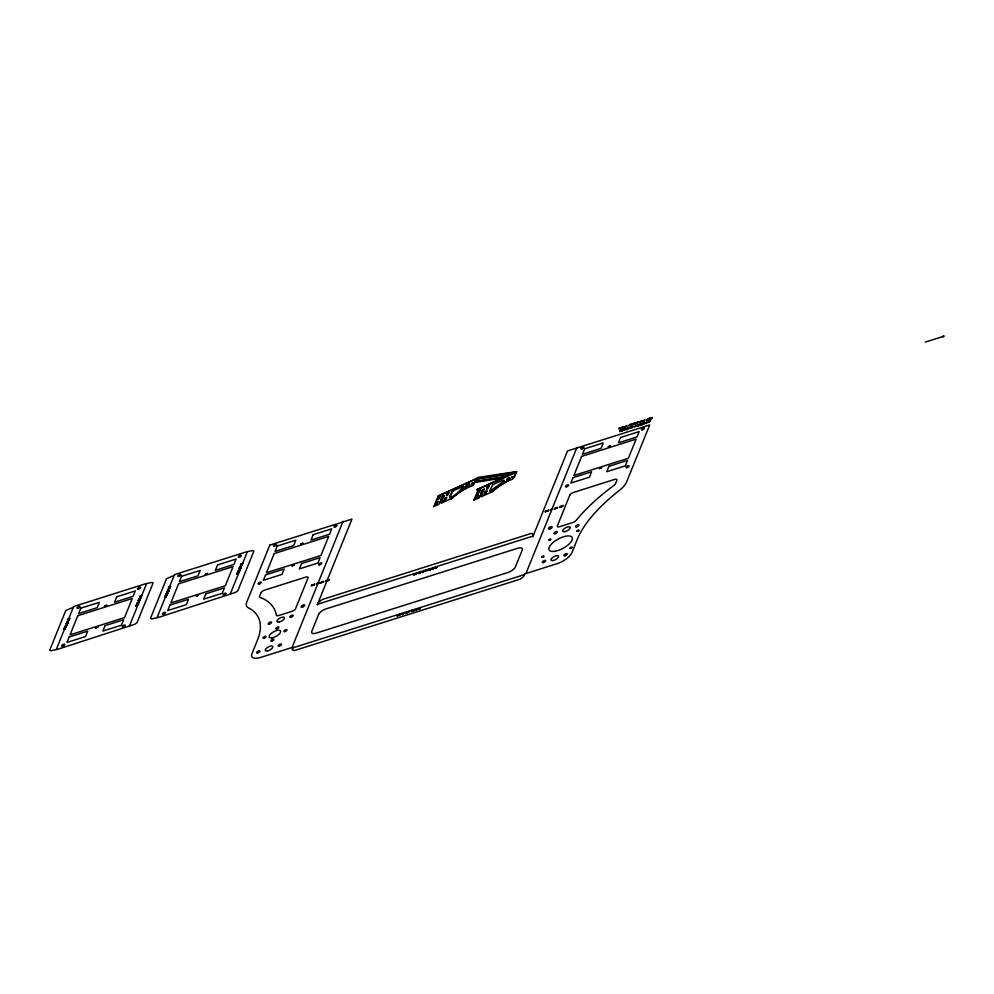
<?xml version="1.0" encoding="UTF-8"?>
<svg xmlns="http://www.w3.org/2000/svg" width="994" height="994" viewBox="0 0 994 994"><rect width="100%" height="100%" fill="white"/><g stroke="black" fill="none" stroke-linecap="round" stroke-linejoin="round"><path stroke-width="1.49" d="M452.742 491.148C442.094 506.12 461.85 490.638 463.055 486.426L453.065 490.912M510.208 478.027L509.462 478.499A3.454 1.379 -28.6 0 1 509.003 479.145L507.188 480.351M465.962 486.749L466.931 487.308L469.218 485.718A4.97 1.988 -28.6 0 0 469.963 484.699L469.33 483.643M449.872 497.82L452.618 491.26M489.893 491.235L501.995 482.575L503.237 480.052L492.602 484.761M511.922 477.431L513.115 476.524L512.146 476.884M516.395 472.361L476.871 489.756L502.194 478.102M433.856 506.542L438.23 495.907L476.573 478.561L475.865 478.859M56.447 649.057L73.37 607.222L74.861 606.129L145.459 583.789L151.747 582.434L153.113 582.944L137.073 622.617L134.836 624.269L57.354 649.393L51.054 650.759L49.7 650.25L65.741 610.577L73.37 607.222M136.874 603.544L138.091 602.526M137.234 602.65L139.297 602.004L137.445 603.346M139.545 596.947L141.608 596.288L140.924 597.307L140.316 596.847M138.328 602.451L138.849 602.625M140.564 596.76L141.173 596.847M129.444 625.971L146.367 584.137M142.043 595.207L139.819 596.45L140.924 595.418M157.238 617.175L174.161 575.34L175.652 574.246L246.251 551.918L252.538 550.552L253.905 551.061L237.852 590.734L235.628 592.387L158.145 617.522L151.846 618.877L150.492 618.367L166.532 578.694L174.161 575.34M238.026 570.767L240.088 570.121M240.337 565.064L242.399 564.418M238.883 570.643L237.591 571.861L239.865 570.668M241.107 564.965L241.02 565.586L242.213 564.878M239.119 570.568L239.641 570.755M241.356 564.89L242.089 564.654M230.235 594.089L247.146 552.254M292.037 647.504L343.079 521.291M419.679 573.24L420.4 572.047L419.903 573.289C417.803 574.296 418.511 572.171 419.903 572.681M420.176 607.98L418.809 609.086L420.512 607.744L420.002 608.987L418.511 609.185L419.766 607.98M436.366 567.959L436.739 567.002L435.931 568.096M525.938 573.526L576.992 447.312M620.132 430.141L622.219 429.47L621.548 431.16L619.597 431.607M619.995 430.862L621.772 429.793M630.817 428.054L632.631 427.656L633.315 425.966L631.314 427.271M639.639 425.27L641.789 424.761M640.571 424.972L641.54 423.369L640.944 424.86M942.809 337.177L943.393 335.736M516.594 471.877L476.635 478.524L477.828 477.431L516.731 471.578L516.135 472.324L476.076 478.884M492.552 485.084L489.731 491.123M436.54 502.02L435.36 504.741L436.987 504.008L438.168 501.287L436.54 502.02L435.596 504.629M438.839 496.764L437.646 499.485L439.286 498.739L440.466 496.031L438.839 496.764L440.429 496.105M437.882 499.373L439.037 496.727M440.131 501.721L438.851 504.281L433.645 506.567M442.454 496.254L440.727 500.193L442.603 499.348L444.318 495.41L442.454 496.254L444.281 495.484M440.963 500.094L442.653 496.217M445.237 498.093L444.057 500.802L445.685 500.069L446.865 497.348L445.237 498.093L444.293 500.703M447.524 492.838L446.343 495.546L447.971 494.813L449.151 492.092L447.524 492.838L449.126 492.167M446.579 495.447L447.735 492.8M465.826 486.575L465.925 486.352A4.97 1.988 -28.6 0 1 466.671 485.32L467.988 484.327M471.852 483.767L473.007 483.072L472.187 483.221M473.38 484.426A5.243 2.1 -28.6 0 0 474.001 483.593L476.25 478.909L438.006 496.155M478.139 489.682L473.976 500.069M476.673 495.559L475.492 498.267L477.12 497.534L478.3 494.813L476.673 495.559L478.276 494.888M478.959 490.291L477.779 493.012L479.406 492.278L480.599 489.557L478.959 490.291L478.015 492.9M475.728 498.168L476.884 495.521M482.152 494.267C472.883 504.815 484.637 488.004 481.593 496.627M482.587 489.781L480.86 493.732L482.736 492.887L484.451 488.936L482.587 489.781L481.096 493.62M485.37 491.62L484.19 494.341L485.817 493.596L486.998 490.887L485.37 491.62L486.961 490.961M487.656 486.364L486.476 489.085L488.104 488.34L489.284 485.631L487.656 486.364L486.712 488.973M484.426 494.229L485.569 491.583M505.213 476.437L510.344 474.113L505.213 476.437A5.231 2.1 -28.6 0 1 503.101 477.095L474.995 481.792M512.618 478.785L513.5 477.965A5.243 2.1 -28.6 0 0 514.134 477.12L516.172 472.473M512.295 479.033L513.712 477.928A5.243 2.1 -28.6 0 0 514.333 477.083L516.383 472.448M166.731 593.977L165.563 594.909L168.061 593.157L165.936 593.977L166.855 593.691M462.943 487.731L464.285 486.923L462.968 488.104M503.386 481.084L504.418 480.462L503.2 481.655M472.063 483.469L471.926 484.153M627.326 428.464L626.543 429.433L628.022 427.644L629.823 427.718M646.92 422.276C648.374 419.058 645.789 426.575 645.926 422.425M67.903 623.573L67.269 623.772M139.918 600.538L139.322 600.811M168.085 591.741L168.359 591.678M320.167 582.894L319.733 583.379L320.317 583.056M422.636 572.233L422.052 572.569L422.487 572.072M405.95 613.335L405.763 613.422M554.18 509.226L554.18 509.003M320.279 583.205L320.018 583.279M467.13 485.035L466.869 485.296A4.97 1.988 -28.6 0 0 466.124 486.314L465.764 487.122L466.596 487.408M503.299 480.959L504.256 480.388M511.997 477.033L512.693 476.598M472.809 484.997L473.579 484.401A5.243 2.1 -28.6 0 0 474.2 483.556L474.138 483.332M473.306 484.687L472.485 485.258M453.252 497.174L453.463 497.137A4.411 1.764 -28.6 0 1 451.015 498.777L450.816 498.802A4.411 1.764 -28.6 0 0 453.252 497.174L454.345 496.366M493.384 490.701L493.596 490.663A4.411 1.764 -28.6 0 1 491.148 492.303L490.949 492.341A4.411 1.764 -28.6 0 0 493.384 490.701L494.478 489.893M454.134 496.404L457.078 494.155M494.267 489.93L496.279 488.402M467.192 484.823L468.286 484.128M463.701 487.11L463.241 488.079M455.041 495.646L458.942 492.776M472.013 483.357L472.92 482.947M495.174 489.172L498.131 486.985M497 487.719L499.075 486.302M472.697 485.221L471.839 485.718M466.111 483.27L467.143 482.798M457.799 493.484L459.887 492.117M508.282 478.139L507.35 478.934A3.454 1.379 -28.6 0 0 506.878 479.58L507.176 480.351L506.679 479.605A3.454 1.379 -28.6 0 1 507.139 478.971L508.543 477.99M498.864 486.339L503.772 483.295M459.675 492.154L460.818 491.496M499.808 485.681L505.623 482.289M472.374 485.47L471.715 485.88M460.62 491.521L461.763 490.887M461.564 490.924L463.639 489.756M462.508 490.34L464.571 489.247M468.087 484.165L469.205 483.656L468.385 483.991M464.372 489.272L466.41 488.302M504.505 482.811L506.542 481.841M240.113 568.941L240.66 568.531L239.976 569.04M465.291 488.787L471.404 486.029M511.848 479.406L506.331 481.866M440.23 501.485L442.106 500.777L441.46 503.101M441.249 503.126L451.015 498.777M476.884 489.694L502.74 477.99L474.66 482.537M473.778 500.106L478.984 497.808M481.382 496.665L491.148 492.303M508.58 477.89L509.86 478.425M241.716 563.536L240.61 564.567L242.511 564.145M925.377 342.073L941.902 336.842M942.498 336.655L944.3 336.084M242.909 563.163L240.896 564.443L242.573 563.971M68.3 619.883L67.455 620.144L69.58 619.337L68.164 620.206M169.079 588.001L168.247 588.274L170.372 587.454L168.955 588.324M318.08 582.869L316.403 584.31L317.533 583.64M327.287 579.949L327.063 581.105L325.622 581.391L327.088 580.459M551.981 508.878L550.303 510.332L551.434 509.661M317.583 583.503C316.167 582.993 315.458 585.118 317.583 584.099M551.484 509.524C550.117 509.003 549.322 511.152 551.484 510.121M560.989 506.48L559.523 507.412L560.964 507.126L561.461 505.884L559.821 507.176L560.927 506.629M327.026 580.608L325.92 581.266L326.84 581.043M317.807 604.166L532.809 536.164M419.853 572.83L419.033 573.439M292.895 647.827L524.534 574.557M403.34 613.658L402.098 614.354L403.837 613.012L403.328 614.255C401.228 615.534 401.986 612.963 403.017 613.758M638.757 424.898C637.34 423.817 636.322 427.321 639.179 425.581L639.863 423.904L637.986 425.792M475.07 481.618L503.101 477.095M629.065 428.625L630.929 426.724L630.246 428.414C627.972 426.401 626.903 432.589 626.332 428.625M510.667 473.939L477.567 479.245A5.417 2.162 -28.6 0 0 475.89 479.729M322.292 581.627L320.925 582.919L322.292 581.627M408.049 611.782L406.683 613.062L408.049 611.782M424.612 570.804L423.258 572.097L424.612 570.804M556.193 507.648L554.838 508.928L556.193 507.648M622.43 427.085L620.741 428.066L622.43 427.085M67.791 619.237C68.698 619.66 72.363 616.74 67.791 619.237M168.582 587.355C169.489 587.777 173.155 584.857 168.582 587.355M415.604 609.67C416.921 609.098 410.36 612.553 415.604 609.67M432.179 568.692C433.831 568.133 426.389 571.749 432.179 568.692M650.511 420.86L647.889 422.661L650.138 421.058L647.902 422.102L648.15 421.481L650.511 420.86M418.275 608.713L416.275 609.918L418.275 608.713M434.838 567.736L432.85 568.941L434.838 567.736M643.963 420.909L642.671 421.468L644.733 420.002L642.82 420.86L643.963 420.909M312.476 584.857C310.265 586.833 313.259 583.13 312.253 585.665L311.221 585.851L312.476 584.857M398.221 615.013L397.438 615.559L398.221 615.013M414.796 574.035C412.87 575.526 415.852 572.532 414.573 574.855L413.541 575.029L414.796 574.035M546.377 510.879L545.594 511.425L546.377 510.879M647.666 419.108C644.982 421.816 646.522 418.959 647.666 419.108M639.651 421.655L638.011 422.612L639.651 421.655M641.49 421.083L639.85 422.04L641.49 421.083M104.445 606.228L106.656 605.259L104.445 606.228M205.224 574.346L207.411 573.314L205.236 574.296M300.871 544.103L303.083 543.134L300.896 544.004M541.73 557.174C545.035 558.193 544.426 553.795 541.755 557.062M569.935 548.253C573.128 549.384 572.768 544.737 569.947 548.203M576.806 531.268C579.9 532.486 579.813 527.541 576.806 531.268M599.494 468.646L601.693 467.64L599.519 468.547M95.635 628.009L97.834 627.003L95.635 628.009M292.062 565.884L294.261 564.878L292.062 565.884M416.573 609.533L417.927 608.775L416.573 609.533M433.135 568.556L434.502 567.81L433.135 568.556M321.211 582.409L322.081 581.776L321.211 582.409M406.956 612.565L407.826 611.931L406.956 612.565M423.531 571.587L424.401 570.966L423.531 571.587M555.112 508.431L555.981 507.797L555.112 508.431M548.601 540.177C551.881 541.27 551.31 536.648 548.613 540.115M608.303 446.84L610.465 445.809L608.316 446.803M196.427 596.114L198.589 595.071L196.439 596.065M435.123 567.934L436.577 568.009L437.074 566.779L435.123 567.934M638.434 422.301L639.105 422.09L638.434 422.301M640.26 421.717L640.944 421.506L640.26 421.717M624.058 426.911C627.835 424.923 622.132 428.799 624.058 426.911M630.01 425.034L631.314 424.028L630.892 425.059L628.543 425.73L630.283 424.351L630.01 425.034M632.929 424.115L634.234 423.096L633.824 424.127L631.426 424.749L633.203 423.432L632.929 424.115M329.474 579.452L327.511 580.968L329.474 579.452M563.374 505.474L561.411 506.99L563.374 505.474M634.644 423.854C635.837 423.494 635.713 423.941 634.271 424.227C634.433 422.723 637.303 421.804 634.644 423.854M322.528 582.024C323.199 582.882 324.355 579.862 322.528 582.024M408.273 612.18C408.77 613.037 410.236 610.192 408.273 612.18M424.848 571.202C425.668 572.146 426.463 568.966 424.848 571.202M556.429 508.046C557.174 508.953 558.168 505.834 556.429 508.046M66.163 625.847L66.983 625.276L66.163 625.847M166.942 593.965L167.775 593.393L166.942 593.965M641.789 420.723C640.869 422.723 643.578 420.748 641.789 420.723M67.157 621.909C65.654 623.586 69.605 621.995 67.157 621.909M139.185 598.873L138.738 599.432L140.626 598.736L138.551 599.581L139.185 598.873M167.949 590.038C166.383 591.703 170.446 590.101 167.949 590.038M239.976 566.99L239.529 567.549L241.418 566.853L239.343 567.711L239.976 566.99M65.231 628.966C66.312 627.102 61.653 630.395 65.231 628.966M137.259 605.918C138.874 604.315 132.997 607.172 137.259 605.918M166.023 597.083C167.104 595.22 162.444 598.512 166.023 597.083M238.051 574.047C239.132 572.184 234.472 575.476 238.051 574.047M64.374 627.786L66.412 627.177L64.374 627.786M64.859 626.58L67.281 625.04L64.859 626.58M68.536 619.809L69.269 619.573L68.536 619.809M69.145 637.017L66.958 642.422L85.534 636.558L87.72 631.14L69.145 637.017M77.756 615.746L70.027 634.855L124.523 617.622L132.252 598.5L77.756 615.746M80.825 608.166L78.625 613.584L97.201 607.707L99.388 602.302L80.825 608.166M105.078 625.648L102.891 631.066L121.467 625.189L123.654 619.784L105.078 625.648M116.745 596.798L114.558 602.215L133.134 596.338L135.321 590.933L116.745 596.798M136.389 604.737L138.439 604.141L136.389 604.737M165.166 595.903L167.203 595.307L165.166 595.903M169.328 587.926L170.061 587.69L169.328 587.926M169.937 605.135L167.75 610.552L186.325 604.675L188.512 599.27L169.937 605.135M178.547 583.863L170.819 602.973L225.315 585.739L233.043 566.63L178.547 583.863M181.604 576.296L179.417 581.701L197.992 575.824L200.179 570.419L181.604 576.296M205.87 593.778L203.683 599.183L222.246 593.319L224.445 587.901L205.87 593.778M217.537 564.927L215.35 570.332L233.925 564.468L236.112 559.05L217.537 564.927M237.181 572.867L239.194 572.358L237.181 572.867M269.796 545.097L246.76 602.078A20.576 8.238 -28.6 0 0 248.351 607.806A116.596 46.681 -28.6 0 1 257.409 640.31L251.904 653.903A13.717 5.492 -28.6 0 0 260.962 657.332L293.168 647.144L292.124 649.728L294.386 650.585L520.048 579.216L523.763 576.47L524.807 573.886L557.013 563.697A13.717 5.492 -28.6 0 0 571.91 552.701L577.415 539.096A116.596 46.681 -28.6 0 1 619.262 490.502A20.576 8.238 -28.6 0 0 626.642 481.916L649.691 424.947L567.537 450.928L532.834 536.748L533.579 534.263L531.305 533.405L322.304 599.506L318.577 602.265L317.235 604.936L351.951 519.116L269.796 545.097M265.584 574.892L263.398 580.297L281.961 574.433L284.147 569.015L265.584 574.892M274.182 553.608L266.454 572.73L320.95 555.484L328.691 536.375L274.182 553.608M277.251 546.041L275.065 551.446L293.628 545.582L295.814 540.164L277.251 546.041M260.925 592.871L259.533 596.313A3.429 1.379 -28.6 0 0 259.844 597.295A127.418 51.017 -28.6 0 1 276.357 615.174A3.429 1.379 -28.6 0 0 278.705 615.559L291.876 611.397A3.429 1.379 -28.6 0 0 295.591 608.639L307.991 577.986A3.429 1.379 -28.6 0 0 305.73 577.129L264.64 590.125A3.429 1.379 -28.6 0 0 260.925 592.871M301.517 563.523L299.331 568.941L317.894 563.064L320.08 557.659L301.517 563.523M313.185 534.673L310.998 540.09L329.561 534.213L331.748 528.808L313.185 534.673M314.352 584.037L313.855 585.292L314.352 584.037M318.639 614.367L311.756 631.389A6.859 2.746 -28.6 0 0 316.291 633.103L507.934 572.494A6.859 2.746 -28.6 0 0 515.377 566.99L522.26 549.968A6.859 2.746 -28.6 0 0 517.737 548.253L326.094 608.875A6.859 2.746 -28.6 0 0 318.639 614.367M400.11 614.193L399.6 615.448L400.11 614.193M416.672 573.227L416.175 574.47L416.672 573.227M411.851 610.478L411.342 611.72L412.001 610.664C413.181 612.801 413.839 608.154 412.821 611.024L411.851 610.478M428.414 569.512L427.917 570.755L428.576 569.699C429.743 571.836 430.414 567.176 429.383 570.059L428.414 569.512M548.266 510.059L547.756 511.314L548.266 510.059M573.004 477.654L570.817 483.072L589.392 477.195L591.579 471.79L573.004 477.654M581.614 456.383L573.886 475.492L628.382 458.259L636.11 439.149L581.614 456.383M584.671 448.803L582.484 454.221L601.059 448.344L603.246 442.939L584.671 448.803M569.786 495.186L557.385 525.838A3.429 1.379 -28.6 0 0 559.647 526.696L572.817 522.533A3.429 1.379 -28.6 0 0 576.209 520.334A127.418 51.017 -28.6 0 1 614.143 485.246A3.429 1.379 -28.6 0 0 615.46 483.743L616.852 480.301A3.429 1.379 -28.6 0 0 614.59 479.443L573.513 492.44A3.429 1.379 -28.6 0 0 569.786 495.186M619.97 428.19C619.747 429.706 621.337 426.687 619.113 427.88L618.74 428.899L619.97 428.19M622.965 426.662L622.393 428.079L622.965 426.662M622.828 429.284L622.145 430.974L624.058 429.11L624.828 430.129L625.512 428.439L624.567 429.992L624.344 428.812L622.617 430.588L622.828 429.284M608.937 466.298L606.75 471.703L625.325 465.826L627.512 460.421L608.937 466.298M620.604 437.447L618.417 442.852L636.992 436.975L639.179 431.57L620.604 437.447M625.251 426.973L627.028 426.612L626.903 425.42L625.251 426.973M635.874 425.159L635.588 425.879C631.538 428.079 637.837 426.066 635.949 425.755L635.874 425.159M637.415 422.102L636.831 423.519L637.415 422.102M642.882 422.947L642.199 424.637L643.093 423.195C644.684 426.103 645.591 419.766 644.199 423.68L642.882 422.947M648.2 418.685L647.628 420.102L648.2 418.685M649.107 418.399L648.535 419.816L649.107 418.399M650.039 418.101L649.455 419.518L650.983 418.201L651.02 419.033L651.729 418.809L652.312 417.381L650.026 419.083L650.039 418.101M398.159 615.373L396.966 616.007L398.01 615.82C399.526 613.46 395.6 616.479 398.159 615.373M546.315 511.239L545.122 511.873L546.153 511.686C547.669 509.326 543.755 512.345 546.315 511.239M68.201 622.753L66.138 623.611L68.201 622.753M140.229 599.717L138.154 600.575L140.229 599.717M168.992 590.883L166.917 591.728L168.992 590.883M241.02 567.835L238.945 568.692L241.02 567.835M64.076 629.028L64.896 628.867L64.076 629.028M136.091 605.992L136.923 605.831L136.091 605.992M164.867 597.145L165.687 596.996L164.867 597.145M236.883 574.11L237.715 573.948L236.883 574.11M322.926 581.875L323.547 581.85L322.926 581.875M425.246 571.065L425.867 571.028L425.246 571.065M556.826 507.897L557.448 507.872L556.826 507.897M422.264 572.258L422.264 572.258M67.642 621.946L68.387 621.859L67.642 621.946M139.669 598.897L140.403 598.823L139.669 598.897M168.433 590.063L169.179 589.989L168.433 590.063M240.461 567.027L241.194 566.94L240.461 567.027M68.002 622.816L66.312 623.362L68.002 622.816M140.017 599.78L138.328 600.314L140.017 599.78M168.794 590.945L167.104 591.48L168.794 590.945M240.809 567.897L239.119 568.444L240.809 567.897M554.963 551.285A13.096 5.243 -28.6 0 0 572.382 538.413A13.096 5.243 -28.6 0 0 554.49 541.382A13.096 5.243 -28.6 0 0 554.963 551.285M581.676 448.94A1.715 0.683 -28.6 0 0 583.95 447.263A1.715 0.683 -28.6 0 0 581.614 447.648A1.715 0.683 -28.6 0 0 581.676 448.94M642.161 429.818A1.715 0.683 -28.6 0 0 644.435 428.128A1.715 0.683 -28.6 0 0 642.099 428.513A1.715 0.683 -28.6 0 0 642.161 429.818M566.356 486.811A1.715 0.683 -28.6 0 0 568.643 485.122A1.715 0.683 -28.6 0 0 566.294 485.519A1.715 0.683 -28.6 0 0 566.356 486.811M626.841 467.677A1.715 0.683 -28.6 0 0 629.127 466A1.715 0.683 -28.6 0 0 626.779 466.385A1.715 0.683 -28.6 0 0 626.841 467.677M271.648 641.192A1.715 0.683 -28.6 0 0 273.934 639.502A1.715 0.683 -28.6 0 0 271.586 639.9A1.715 0.683 -28.6 0 0 271.648 641.192M276.605 628.929A1.715 0.683 -28.6 0 0 278.892 627.239A1.715 0.683 -28.6 0 0 276.543 627.636A1.715 0.683 -28.6 0 0 276.605 628.929M334.729 527.044A1.715 0.683 -28.6 0 0 337.016 525.366A1.715 0.683 -28.6 0 0 334.667 525.751A1.715 0.683 -28.6 0 0 334.729 527.044M274.245 546.178A1.715 0.683 -28.6 0 0 276.531 544.488A1.715 0.683 -28.6 0 0 274.182 544.886A1.715 0.683 -28.6 0 0 274.245 546.178M319.422 564.915A1.715 0.683 -28.6 0 0 321.696 563.225A1.715 0.683 -28.6 0 0 319.36 563.61A1.715 0.683 -28.6 0 0 319.422 564.915M258.937 584.037A1.715 0.683 -28.6 0 0 261.211 582.36A1.715 0.683 -28.6 0 0 258.875 582.745A1.715 0.683 -28.6 0 0 258.937 584.037M272.058 637.837A6.511 2.609 -28.6 0 0 280.718 631.438A6.511 2.609 -28.6 0 0 271.822 632.917A6.511 2.609 -28.6 0 0 272.058 637.837M284.719 631.625A1.715 0.683 -28.6 0 0 287.005 629.947A1.715 0.683 -28.6 0 0 284.657 630.333A1.715 0.683 -28.6 0 0 284.719 631.625M263.758 638.26A1.715 0.683 -28.6 0 0 266.044 636.57A1.715 0.683 -28.6 0 0 263.696 636.955A1.715 0.683 -28.6 0 0 263.758 638.26M239.094 557.299A1.715 0.683 -28.6 0 0 241.368 555.609A1.715 0.683 -28.6 0 0 239.032 556.006A1.715 0.683 -28.6 0 0 239.094 557.299M178.609 576.433A1.715 0.683 -28.6 0 0 180.883 574.743A1.715 0.683 -28.6 0 0 178.547 575.128A1.715 0.683 -28.6 0 0 178.609 576.433M223.774 595.157A1.715 0.683 -28.6 0 0 226.06 593.48A1.715 0.683 -28.6 0 0 223.712 593.865A1.715 0.683 -28.6 0 0 223.774 595.157M163.289 614.292A1.715 0.683 -28.6 0 0 165.576 612.615A1.715 0.683 -28.6 0 0 163.227 613A1.715 0.683 -28.6 0 0 163.289 614.292M553.397 560.479A4.249 1.702 -28.6 0 0 558.553 556.168A4.249 1.702 -28.6 0 0 552.391 557.684A4.249 1.702 -28.6 0 0 553.397 560.479M565.064 531.628A4.249 1.702 -28.6 0 0 570.221 527.329A4.249 1.702 -28.6 0 0 564.058 528.833A4.249 1.702 -28.6 0 0 565.064 531.628M279.314 622.008A4.249 1.702 -28.6 0 0 284.483 617.696A4.249 1.702 -28.6 0 0 278.308 619.212A4.249 1.702 -28.6 0 0 279.314 622.008M267.647 650.859A4.249 1.702 -28.6 0 0 272.816 646.547A4.249 1.702 -28.6 0 0 266.64 648.063A4.249 1.702 -28.6 0 0 267.647 650.859M565.039 555.733A1.889 0.758 -28.6 0 0 567.214 553.807A1.889 0.758 -28.6 0 0 564.418 554.577A1.889 0.758 -28.6 0 0 565.039 555.733M543.383 562.579A1.889 0.758 -28.6 0 0 545.681 560.666A1.889 0.758 -28.6 0 0 542.935 561.337A1.889 0.758 -28.6 0 0 543.383 562.579M257.645 652.946A1.889 0.758 -28.6 0 0 259.931 651.045A1.889 0.758 -28.6 0 0 257.185 651.716A1.889 0.758 -28.6 0 0 257.645 652.946M279.202 646.137A1.889 0.758 -28.6 0 0 281.488 644.224A1.889 0.758 -28.6 0 0 278.755 644.895A1.889 0.758 -28.6 0 0 279.202 646.137M576.619 526.907A1.889 0.758 -28.6 0 0 578.906 524.994A1.889 0.758 -28.6 0 0 576.16 525.664A1.889 0.758 -28.6 0 0 576.619 526.907M555.05 533.728A1.889 0.758 -28.6 0 0 557.348 531.815A1.889 0.758 -28.6 0 0 554.602 532.486A1.889 0.758 -28.6 0 0 555.05 533.728M269.299 624.108A1.889 0.758 -28.6 0 0 271.598 622.194A1.889 0.758 -28.6 0 0 268.865 622.853A1.889 0.758 -28.6 0 0 269.299 624.108M290.869 617.286A1.889 0.758 -28.6 0 0 293.155 615.373A1.889 0.758 -28.6 0 0 290.422 616.044A1.889 0.758 -28.6 0 0 290.869 617.286M138.303 589.181A1.715 0.683 -28.6 0 0 140.576 587.491A1.715 0.683 -28.6 0 0 138.241 587.876A1.715 0.683 -28.6 0 0 138.303 589.181M77.818 608.303A1.715 0.683 -28.6 0 0 80.092 606.626A1.715 0.683 -28.6 0 0 77.756 607.011A1.715 0.683 -28.6 0 0 77.818 608.303M122.983 627.04A1.715 0.683 -28.6 0 0 125.269 625.35A1.715 0.683 -28.6 0 0 122.921 625.748A1.715 0.683 -28.6 0 0 122.983 627.04M62.498 646.175A1.715 0.683 -28.6 0 0 64.784 644.485A1.715 0.683 -28.6 0 0 62.436 644.87A1.715 0.683 -28.6 0 0 62.498 646.175M549.632 528.932A2.063 0.82 -28.6 0 0 552.13 526.845A2.063 0.82 -28.6 0 0 549.148 527.578A2.063 0.82 -28.6 0 0 549.632 528.932M302.3 607.16A2.063 0.82 -28.6 0 0 304.798 605.073A2.063 0.82 -28.6 0 0 301.816 605.793A2.063 0.82 -28.6 0 0 302.3 607.16"/></g></svg>
